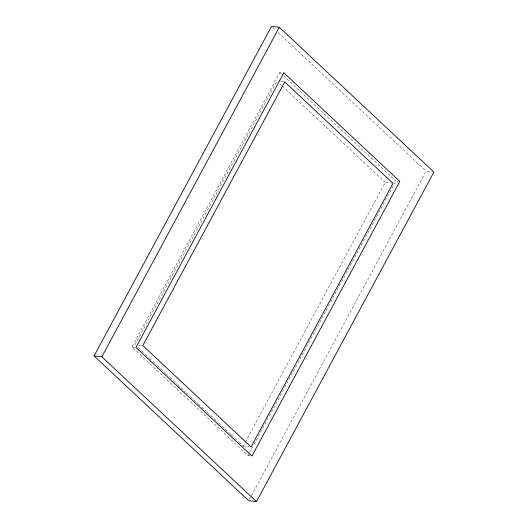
<?xml version="1.0" encoding="UTF-8"?>
<svg xmlns="http://www.w3.org/2000/svg" width="528" height="528" viewBox="0 0 528 528"><rect width="100%" height="100%" fill="white"/><g stroke="black" fill="none" stroke-linecap="round" stroke-linejoin="round"><path stroke-width="0.4" stroke-dasharray="2.64 1.98" d="M250.345 455.862L247.942 455.585L131.974 346.995L279.833 72.389L282.242 72.659M135.016 344.692L276.956 81.074M239.039 442.101L243.25 446.048L244.814 443.137M245.203 442.411L385.196 182.424L391.426 183.13M247.942 455.585L249.11 453.413M249.5 452.687L395.802 180.985L398.204 181.256M249.48 499.264L251.044 496.36M251.434 495.634L426.129 171.191L432.366 171.897M280.856 81.51L283.972 81.866M138.91 345.134L142.025 345.484M131.974 346.995L135.181 347.358M243.25 446.048L248.701 446.662M272.712 27.529L275.722 30.347M278.124 32.597L426.129 171.191M279.833 72.389L282.843 75.2M283.444 75.761L395.802 180.985M279.965 83.886L281.767 85.576M282.368 86.137L385.196 182.424M138.019 347.503L144.632 353.701M145.233 354.262L148.843 357.641M149.444 358.202L156.658 364.96M157.265 365.528L165.079 372.847M165.68 373.408L169.29 376.787M169.891 377.348L177.104 384.107M177.705 384.668L185.526 391.987M186.127 392.555L189.73 395.934M190.331 396.495L197.551 403.253M198.152 403.814L205.966 411.134M206.567 411.695L210.177 415.074M210.778 415.642L217.991 422.393M218.592 422.961L230.624 434.221M231.224 434.782L238.438 441.54"/><path stroke-width="0.79" d="M94.076 355.925L271.511 26.4L279.299 27.284L433.924 172.075L256.489 501.6L248.701 500.716L94.076 355.925L101.871 356.809L256.489 501.6M101.871 356.809L279.299 27.284M283.846 72.844L135.986 347.444L251.948 456.04L399.808 181.434L283.846 72.844M284.75 81.952L142.804 345.576L251.044 446.926L392.984 183.308L284.75 81.952"/></g></svg>
